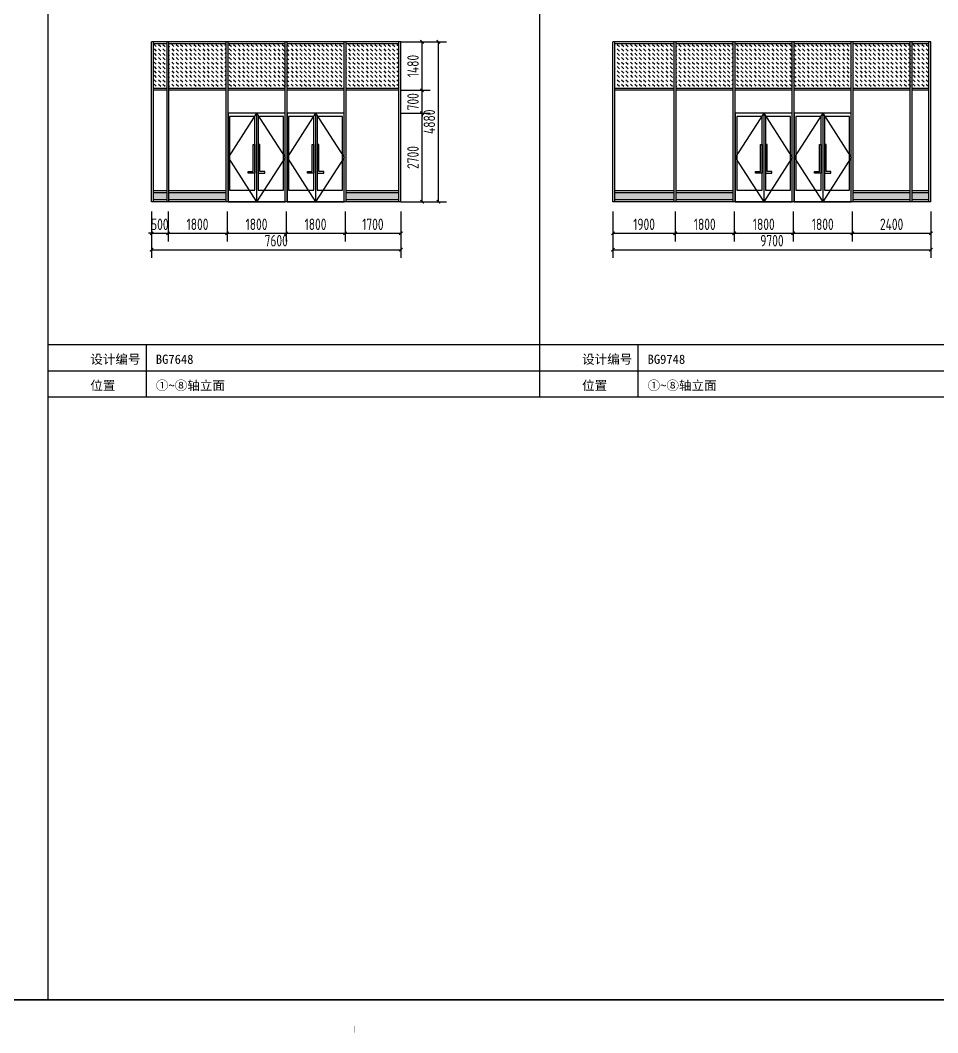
# Model space of a CAD drawing. Extents: x -280168 to 205214, y -148835 to -64913.
# Drawn here: x -248301 to -220313, y -148835 to -117937 of the extents above; entities that cross this region are included whole.
import ezdxf

# ---------------------------------------------------------------- set-up
doc = ezdxf.new("R2010")
doc.units = 0
doc.header["$LTSCALE"] = 1000
doc.header["$MEASUREMENT"] = 0
doc.linetypes.add('ACAD_ISO05W100', pattern=[34, 24, -3, 0.5, -3, 0.5, -3])
for name, color, linetype in [('01-标注_尺寸', 124, 'Continuous'), ('02-TEXT_标注', 130, 'Continuous'), ('05-填充_156', 156, 'Continuous'), ('05-填充_18', 18, 'Continuous'), ('A-0-图名图例', 2, 'Continuous'), ('A-C_玻璃幕墙', 140, 'Continuous'), ('A-C_门', 150, 'Continuous')]:
    doc.layers.add(name, color=color, linetype=linetype)
doc.styles.add('_TCH_AXIS', font='STXIHEI_0.TTF', dxfattribs={"width": 0.75})
doc.styles.add('_TCH_DIM_T3', font='ros1.shx', dxfattribs={"width": 0.85, "bigfont": 'jd.shx'})
doc.dimstyles.new('_TCH_ARCH&&100', dxfattribs={"dimtxt": 350, "dimasz": 100, "dimexe": 250, "dimexo": 300, "dimgap": 100, "dimtad": 1, "dimdec": 0, "dimzin": 0, "dimdsep": 46, "dimtxsty": '_TCH_DIM_T3', "dimblk": 'ARCHTICK', "dimcen": 0.09, "dimclrt": 7, "dimazin": 2, "dimtfac": 1, "dimtdec": 0, "dimtix": 1, "dimtmove": 2, "dimatfit": 3, "dimfxl": 0, "dimtolj": 1, "dimtzin": 0, "dimarcsym": 0})

# ---------------------------------------------------------------- blocks, each defined once
blk = doc.blocks.new('图框-A1')
for points, const_width in [([(0, 0), (841, 0), (841, 594), (0, 594)], 0.05), ([(766, 584), (25, 584), (25, 10), (766, 10)], 0.5)]:
    blk.add_lwpolyline(points, close=True, dxfattribs=dict(const_width=const_width))
at = {"const_width": 0.05}
blk.add_lwpolyline([(420.5, 0), (420.5, 2)], dxfattribs=at)
blk = doc.blocks.new('mmmm2')
for points in [[(-1740, 0), (0, 0), (0, 2700), (-1740, 2700)], [(-920, 350), (-920, 2600), (-1690, 2600), (-1690, 350)], [(-820, 350), (-50, 350), (-50, 2600), (-820, 2600)], [(-920, 875), (-1120, 875), (-1120, 925), (-970, 925), (-970, 1750), (-920, 1750)], [(-820, 875), (-620, 875), (-620, 925), (-770, 925), (-770, 1750), (-820, 1750)]]:
    blk.add_lwpolyline(points, close=True)
for points in [[(-870, 2700), (-1740, 1350), (-870, 0)], [(-870, 2700), (-870, 0)], [(-870, 2700), (0, 1350), (-870, 0)]]:
    blk.add_lwpolyline(points)
blk = doc.blocks.new('X-门窗表说明参照')
at = {"layer": 'Defpoints', "color": 165}
blk.add_lwpolyline([(0, 57400), (30200, 57400), (30200, 0), (0, 0)], close=True, dxfattribs=at)
blk = doc.blocks.new('X-门窗表说明-70')
blk.add_blockref('X-门窗表说明参照', (0, 0))
blk = doc.blocks.new('_ArchTick')
at = {"color": 0, "linetype": 'ByBlock', "const_width": 0.4}
blk.add_lwpolyline([(-0.5, -0.5), (0.5, 0.5)], dxfattribs=at)
blk = doc.blocks.new('*D1368')
at = {"layer": '01-标注_尺寸', "color": 0, "lineweight": -2, "transparency": 16777216}
for p, q in [((-238394, -123773), (-238394, -124689)), ((-236694, -123773), (-236694, -124689)), ((-238394, -124439), (-236694, -124439))]:
    blk.add_line(p, q, dxfattribs=at)
at = {"layer": 'Defpoints', "color": 0, "transparency": 16777216}
for p in [(-238394, -123473), (-236694, -123473), (-236694, -124439)]:
    blk.add_point(p, dxfattribs=at)
at = {"layer": '01-标注_尺寸', "color": 0, "lineweight": -2, "transparency": 16777216, "xscale": 100, "yscale": 100, "zscale": 100, "rotation": 180}
blk.add_blockref('_ArchTick', (-238394, -124439), dxfattribs=at)
at = {"layer": '01-标注_尺寸', "color": 0, "lineweight": -2, "transparency": 16777216, "xscale": 100, "yscale": 100, "zscale": 100}
blk.add_blockref('_ArchTick', (-236694, -124439), dxfattribs=at)
at = {"layer": '01-标注_尺寸', "color": 7, "transparency": 16777216, "insert": (-237544, -124164), "char_height": 350, "attachment_point": 5, "style": '_TCH_DIM_T3'}
blk.add_mtext('\\A1;1700', dxfattribs=at)
blk = doc.blocks.new('*D1369')
at = {"layer": '01-标注_尺寸', "color": 0, "lineweight": -2, "transparency": 16777216}
for p, q in [((-240194, -123773), (-240194, -124689)), ((-238394, -123773), (-238394, -124689)), ((-240194, -124439), (-238394, -124439))]:
    blk.add_line(p, q, dxfattribs=at)
at = {"layer": 'Defpoints', "color": 0, "transparency": 16777216}
for p in [(-240194, -123473), (-238394, -123473), (-238394, -124439)]:
    blk.add_point(p, dxfattribs=at)
at = {"layer": '01-标注_尺寸', "color": 0, "lineweight": -2, "transparency": 16777216, "xscale": 100, "yscale": 100, "zscale": 100, "rotation": 180}
blk.add_blockref('_ArchTick', (-240194, -124439), dxfattribs=at)
at = {"layer": '01-标注_尺寸', "color": 0, "lineweight": -2, "transparency": 16777216, "xscale": 100, "yscale": 100, "zscale": 100}
blk.add_blockref('_ArchTick', (-238394, -124439), dxfattribs=at)
at = {"layer": '01-标注_尺寸', "color": 7, "transparency": 16777216, "insert": (-239294, -124164), "char_height": 350, "attachment_point": 5, "style": '_TCH_DIM_T3'}
blk.add_mtext('\\A1;1800', dxfattribs=at)
blk = doc.blocks.new('*D1370')
at = {"layer": '01-标注_尺寸', "color": 0, "lineweight": -2, "transparency": 16777216}
for p, q in [((-241994, -123773), (-241994, -124689)), ((-240194, -123773), (-240194, -124689)), ((-241994, -124439), (-240194, -124439))]:
    blk.add_line(p, q, dxfattribs=at)
at = {"layer": 'Defpoints', "color": 0, "transparency": 16777216}
for p in [(-241994, -123473), (-240194, -123473), (-240194, -124439)]:
    blk.add_point(p, dxfattribs=at)
at = {"layer": '01-标注_尺寸', "color": 0, "lineweight": -2, "transparency": 16777216, "xscale": 100, "yscale": 100, "zscale": 100, "rotation": 180}
blk.add_blockref('_ArchTick', (-241994, -124439), dxfattribs=at)
at = {"layer": '01-标注_尺寸', "color": 0, "lineweight": -2, "transparency": 16777216, "xscale": 100, "yscale": 100, "zscale": 100}
blk.add_blockref('_ArchTick', (-240194, -124439), dxfattribs=at)
at = {"layer": '01-标注_尺寸', "color": 7, "transparency": 16777216, "insert": (-241094, -124164), "char_height": 350, "attachment_point": 5, "style": '_TCH_DIM_T3'}
blk.add_mtext('\\A1;1800', dxfattribs=at)
blk = doc.blocks.new('*D1371')
at = {"layer": '01-标注_尺寸', "color": 0, "lineweight": -2, "transparency": 16777216}
for p, q in [((-243794, -123773), (-243794, -124689)), ((-241994, -123773), (-241994, -124689)), ((-243794, -124439), (-241994, -124439))]:
    blk.add_line(p, q, dxfattribs=at)
at = {"layer": 'Defpoints', "color": 0, "transparency": 16777216}
for p in [(-243794, -123473), (-241994, -123473), (-241994, -124439)]:
    blk.add_point(p, dxfattribs=at)
at = {"layer": '01-标注_尺寸', "color": 0, "lineweight": -2, "transparency": 16777216, "xscale": 100, "yscale": 100, "zscale": 100, "rotation": 180}
blk.add_blockref('_ArchTick', (-243794, -124439), dxfattribs=at)
at = {"layer": '01-标注_尺寸', "color": 0, "lineweight": -2, "transparency": 16777216, "xscale": 100, "yscale": 100, "zscale": 100}
blk.add_blockref('_ArchTick', (-241994, -124439), dxfattribs=at)
at = {"layer": '01-标注_尺寸', "color": 7, "transparency": 16777216, "insert": (-242894, -124164), "char_height": 350, "attachment_point": 5, "style": '_TCH_DIM_T3'}
blk.add_mtext('\\A1;1800', dxfattribs=at)
blk = doc.blocks.new('*D1372')
at = {"layer": '01-标注_尺寸', "color": 0, "lineweight": -2, "transparency": 16777216}
for p, q in [((-244294, -123773), (-244294, -124689)), ((-243794, -123773), (-243794, -124689)), ((-244294, -124439), (-244394, -124439)), ((-244294, -124439), (-243794, -124439)), ((-243794, -124439), (-243694, -124439))]:
    blk.add_line(p, q, dxfattribs=at)
at = {"layer": 'Defpoints', "color": 0, "transparency": 16777216}
for p in [(-244294, -123473), (-243794, -123473), (-243794, -124439)]:
    blk.add_point(p, dxfattribs=at)
at = {"layer": '01-标注_尺寸', "color": 0, "lineweight": -2, "transparency": 16777216, "xscale": 100, "yscale": 100, "zscale": 100}
blk.add_blockref('_ArchTick', (-244294, -124439), dxfattribs=at)
at = {"layer": '01-标注_尺寸', "color": 0, "lineweight": -2, "transparency": 16777216, "xscale": 100, "yscale": 100, "zscale": 100, "rotation": 180}
blk.add_blockref('_ArchTick', (-243794, -124439), dxfattribs=at)
at = {"layer": '01-标注_尺寸', "color": 7, "transparency": 16777216, "insert": (-244044, -124164), "char_height": 350, "attachment_point": 5, "style": '_TCH_DIM_T3'}
blk.add_mtext('\\A1;500', dxfattribs=at)
blk = doc.blocks.new('*D1373')
at = {"layer": '01-标注_尺寸', "color": 0, "lineweight": -2, "transparency": 16777216}
for p, q in [((-236694, -120775), (-235796, -120775)), ((-236046, -123475), (-236046, -120775)), ((-236694, -123475), (-235796, -123475))]:
    blk.add_line(p, q, dxfattribs=at)
at = {"layer": 'Defpoints', "color": 0, "transparency": 16777216}
for p in [(-236994, -120775), (-236046, -120775), (-236994, -123475)]:
    blk.add_point(p, dxfattribs=at)
at = {"layer": '01-标注_尺寸', "color": 0, "lineweight": -2, "transparency": 16777216, "xscale": 100, "yscale": 100, "zscale": 100}
for p, rotation in [((-236046, -120775), 90), ((-236046, -123475), 270)]:
    blk.add_blockref('_ArchTick', p, dxfattribs=dict(at, rotation=rotation))
at = {"layer": '01-标注_尺寸', "color": 7, "transparency": 16777216, "insert": (-236321, -122125), "char_height": 350, "attachment_point": 5, "rotation": 90, "style": '_TCH_DIM_T3'}
blk.add_mtext('\\A1;2700', dxfattribs=at)
blk = doc.blocks.new('*D1374')
at = {"layer": '01-标注_尺寸', "color": 0, "lineweight": -2, "transparency": 16777216}
for p, q in [((-236694, -120075), (-235796, -120075)), ((-236046, -120075), (-236046, -119975)), ((-236046, -120775), (-236046, -120075)), ((-236694, -120775), (-235796, -120775)), ((-236046, -120775), (-236046, -120875))]:
    blk.add_line(p, q, dxfattribs=at)
at = {"layer": 'Defpoints', "color": 0, "transparency": 16777216}
for p in [(-236994, -120075), (-236046, -120075), (-236994, -120775)]:
    blk.add_point(p, dxfattribs=at)
at = {"layer": '01-标注_尺寸', "color": 0, "lineweight": -2, "transparency": 16777216, "xscale": 100, "yscale": 100, "zscale": 100}
for p, rotation in [((-236046, -120075), 270), ((-236046, -120775), 90)]:
    blk.add_blockref('_ArchTick', p, dxfattribs=dict(at, rotation=rotation))
at = {"layer": '01-标注_尺寸', "color": 7, "transparency": 16777216, "insert": (-236321, -120425), "char_height": 350, "attachment_point": 5, "rotation": 90, "style": '_TCH_DIM_T3'}
blk.add_mtext('\\A1;700', dxfattribs=at)
blk = doc.blocks.new('*D1375')
at = {"layer": '01-标注_尺寸', "color": 0, "lineweight": -2, "transparency": 16777216}
for p, q in [((-236694, -118595), (-235796, -118595)), ((-236046, -120075), (-236046, -118595)), ((-236694, -120075), (-235796, -120075))]:
    blk.add_line(p, q, dxfattribs=at)
at = {"layer": 'Defpoints', "color": 0, "transparency": 16777216}
for p in [(-236994, -118595), (-236046, -118595), (-236994, -120075)]:
    blk.add_point(p, dxfattribs=at)
at = {"layer": '01-标注_尺寸', "color": 0, "lineweight": -2, "transparency": 16777216, "xscale": 100, "yscale": 100, "zscale": 100}
for p, rotation in [((-236046, -118595), 90), ((-236046, -120075), 270)]:
    blk.add_blockref('_ArchTick', p, dxfattribs=dict(at, rotation=rotation))
at = {"layer": '01-标注_尺寸', "color": 7, "transparency": 16777216, "insert": (-236321, -119335), "char_height": 350, "attachment_point": 5, "rotation": 90, "style": '_TCH_DIM_T3'}
blk.add_mtext('\\A1;1480', dxfattribs=at)
blk = doc.blocks.new('*D1376')
at = {"layer": '01-标注_尺寸', "color": 0, "lineweight": -2, "transparency": 16777216}
for p, q in [((-236149, -118595), (-235296, -118595)), ((-235546, -123475), (-235546, -118595)), ((-236149, -123475), (-235296, -123475))]:
    blk.add_line(p, q, dxfattribs=at)
at = {"layer": 'Defpoints', "color": 0, "transparency": 16777216}
for p in [(-236449, -118595), (-235546, -118595), (-236449, -123475)]:
    blk.add_point(p, dxfattribs=at)
at = {"layer": '01-标注_尺寸', "color": 0, "lineweight": -2, "transparency": 16777216, "xscale": 100, "yscale": 100, "zscale": 100}
for p, rotation in [((-235546, -118595), 90), ((-235546, -123475), 270)]:
    blk.add_blockref('_ArchTick', p, dxfattribs=dict(at, rotation=rotation))
at = {"layer": '01-标注_尺寸', "color": 7, "transparency": 16777216, "insert": (-235821, -121035), "char_height": 350, "attachment_point": 5, "rotation": 90, "style": '_TCH_DIM_T3'}
blk.add_mtext('\\A1;4880', dxfattribs=at)
blk = doc.blocks.new('*D1377')
at = {"layer": '01-标注_尺寸', "color": 0, "lineweight": -2, "transparency": 16777216}
for p, q in [((-244294, -124273), (-244294, -125189)), ((-236694, -124273), (-236694, -125189)), ((-244294, -124939), (-236694, -124939))]:
    blk.add_line(p, q, dxfattribs=at)
at = {"layer": 'Defpoints', "color": 0, "transparency": 16777216}
for p in [(-244294, -123973), (-236694, -123973), (-236694, -124939)]:
    blk.add_point(p, dxfattribs=at)
at = {"layer": '01-标注_尺寸', "color": 0, "lineweight": -2, "transparency": 16777216, "xscale": 100, "yscale": 100, "zscale": 100, "rotation": 180}
blk.add_blockref('_ArchTick', (-244294, -124939), dxfattribs=at)
at = {"layer": '01-标注_尺寸', "color": 0, "lineweight": -2, "transparency": 16777216, "xscale": 100, "yscale": 100, "zscale": 100}
blk.add_blockref('_ArchTick', (-236694, -124939), dxfattribs=at)
at = {"layer": '01-标注_尺寸', "color": 7, "transparency": 16777216, "insert": (-240494, -124664), "char_height": 350, "attachment_point": 5, "style": '_TCH_DIM_T3'}
blk.add_mtext('\\A1;7600', dxfattribs=at)
blk = doc.blocks.new('*D1378')
at = {"layer": '01-标注_尺寸', "color": 0, "lineweight": -2, "transparency": 16777216}
for p, q in [((-222921, -123773), (-222921, -124689)), ((-220521, -123773), (-220521, -124689)), ((-222921, -124439), (-220521, -124439))]:
    blk.add_line(p, q, dxfattribs=at)
at = {"layer": 'Defpoints', "color": 0, "transparency": 16777216}
for p in [(-222921, -123473), (-220521, -123473), (-220521, -124439)]:
    blk.add_point(p, dxfattribs=at)
at = {"layer": '01-标注_尺寸', "color": 0, "lineweight": -2, "transparency": 16777216, "xscale": 100, "yscale": 100, "zscale": 100, "rotation": 180}
blk.add_blockref('_ArchTick', (-222921, -124439), dxfattribs=at)
at = {"layer": '01-标注_尺寸', "color": 0, "lineweight": -2, "transparency": 16777216, "xscale": 100, "yscale": 100, "zscale": 100}
blk.add_blockref('_ArchTick', (-220521, -124439), dxfattribs=at)
at = {"layer": '01-标注_尺寸', "color": 7, "transparency": 16777216, "insert": (-221721, -124164), "char_height": 350, "attachment_point": 5, "style": '_TCH_DIM_T3'}
blk.add_mtext('\\A1;2400', dxfattribs=at)
blk = doc.blocks.new('*D1379')
at = {"layer": '01-标注_尺寸', "color": 0, "lineweight": -2, "transparency": 16777216}
for p, q in [((-224721, -123773), (-224721, -124689)), ((-222921, -123773), (-222921, -124689)), ((-224721, -124439), (-222921, -124439))]:
    blk.add_line(p, q, dxfattribs=at)
at = {"layer": 'Defpoints', "color": 0, "transparency": 16777216}
for p in [(-224721, -123473), (-222921, -123473), (-222921, -124439)]:
    blk.add_point(p, dxfattribs=at)
at = {"layer": '01-标注_尺寸', "color": 0, "lineweight": -2, "transparency": 16777216, "xscale": 100, "yscale": 100, "zscale": 100, "rotation": 180}
blk.add_blockref('_ArchTick', (-224721, -124439), dxfattribs=at)
at = {"layer": '01-标注_尺寸', "color": 0, "lineweight": -2, "transparency": 16777216, "xscale": 100, "yscale": 100, "zscale": 100}
blk.add_blockref('_ArchTick', (-222921, -124439), dxfattribs=at)
at = {"layer": '01-标注_尺寸', "color": 7, "transparency": 16777216, "insert": (-223821, -124164), "char_height": 350, "attachment_point": 5, "style": '_TCH_DIM_T3'}
blk.add_mtext('\\A1;1800', dxfattribs=at)
blk = doc.blocks.new('*D1380')
at = {"layer": '01-标注_尺寸', "color": 0, "lineweight": -2, "transparency": 16777216}
for p, q in [((-226521, -123773), (-226521, -124689)), ((-224721, -123773), (-224721, -124689)), ((-226521, -124439), (-224721, -124439))]:
    blk.add_line(p, q, dxfattribs=at)
at = {"layer": 'Defpoints', "color": 0, "transparency": 16777216}
for p in [(-226521, -123473), (-224721, -123473), (-224721, -124439)]:
    blk.add_point(p, dxfattribs=at)
at = {"layer": '01-标注_尺寸', "color": 0, "lineweight": -2, "transparency": 16777216, "xscale": 100, "yscale": 100, "zscale": 100, "rotation": 180}
blk.add_blockref('_ArchTick', (-226521, -124439), dxfattribs=at)
at = {"layer": '01-标注_尺寸', "color": 0, "lineweight": -2, "transparency": 16777216, "xscale": 100, "yscale": 100, "zscale": 100}
blk.add_blockref('_ArchTick', (-224721, -124439), dxfattribs=at)
at = {"layer": '01-标注_尺寸', "color": 7, "transparency": 16777216, "insert": (-225621, -124164), "char_height": 350, "attachment_point": 5, "style": '_TCH_DIM_T3'}
blk.add_mtext('\\A1;1800', dxfattribs=at)
blk = doc.blocks.new('*D1381')
at = {"layer": '01-标注_尺寸', "color": 0, "lineweight": -2, "transparency": 16777216}
for p, q in [((-228321, -123773), (-228321, -124689)), ((-226521, -123773), (-226521, -124689)), ((-228321, -124439), (-226521, -124439))]:
    blk.add_line(p, q, dxfattribs=at)
at = {"layer": 'Defpoints', "color": 0, "transparency": 16777216}
for p in [(-228321, -123473), (-226521, -123473), (-226521, -124439)]:
    blk.add_point(p, dxfattribs=at)
at = {"layer": '01-标注_尺寸', "color": 0, "lineweight": -2, "transparency": 16777216, "xscale": 100, "yscale": 100, "zscale": 100, "rotation": 180}
blk.add_blockref('_ArchTick', (-228321, -124439), dxfattribs=at)
at = {"layer": '01-标注_尺寸', "color": 0, "lineweight": -2, "transparency": 16777216, "xscale": 100, "yscale": 100, "zscale": 100}
blk.add_blockref('_ArchTick', (-226521, -124439), dxfattribs=at)
at = {"layer": '01-标注_尺寸', "color": 7, "transparency": 16777216, "insert": (-227421, -124164), "char_height": 350, "attachment_point": 5, "style": '_TCH_DIM_T3'}
blk.add_mtext('\\A1;1800', dxfattribs=at)
blk = doc.blocks.new('*D1382')
at = {"layer": '01-标注_尺寸', "color": 0, "lineweight": -2, "transparency": 16777216}
for p, q in [((-230221, -123773), (-230221, -124689)), ((-228321, -123773), (-228321, -124689)), ((-230221, -124439), (-228321, -124439))]:
    blk.add_line(p, q, dxfattribs=at)
at = {"layer": 'Defpoints', "color": 0, "transparency": 16777216}
for p in [(-230221, -123473), (-228321, -123473), (-228321, -124439)]:
    blk.add_point(p, dxfattribs=at)
at = {"layer": '01-标注_尺寸', "color": 0, "lineweight": -2, "transparency": 16777216, "xscale": 100, "yscale": 100, "zscale": 100, "rotation": 180}
blk.add_blockref('_ArchTick', (-230221, -124439), dxfattribs=at)
at = {"layer": '01-标注_尺寸', "color": 0, "lineweight": -2, "transparency": 16777216, "xscale": 100, "yscale": 100, "zscale": 100}
blk.add_blockref('_ArchTick', (-228321, -124439), dxfattribs=at)
at = {"layer": '01-标注_尺寸', "color": 7, "transparency": 16777216, "insert": (-229271, -124164), "char_height": 350, "attachment_point": 5, "style": '_TCH_DIM_T3'}
blk.add_mtext('\\A1;1900', dxfattribs=at)
blk = doc.blocks.new('*D1387')
at = {"layer": '01-标注_尺寸', "color": 0, "lineweight": -2, "transparency": 16777216}
for p, q in [((-230221, -124273), (-230221, -125189)), ((-220521, -124273), (-220521, -125189)), ((-230221, -124939), (-220521, -124939))]:
    blk.add_line(p, q, dxfattribs=at)
at = {"layer": 'Defpoints', "color": 0, "transparency": 16777216}
for p in [(-230221, -123973), (-220521, -123973), (-220521, -124939)]:
    blk.add_point(p, dxfattribs=at)
at = {"layer": '01-标注_尺寸', "color": 0, "lineweight": -2, "transparency": 16777216, "xscale": 100, "yscale": 100, "zscale": 100, "rotation": 180}
blk.add_blockref('_ArchTick', (-230221, -124939), dxfattribs=at)
at = {"layer": '01-标注_尺寸', "color": 0, "lineweight": -2, "transparency": 16777216, "xscale": 100, "yscale": 100, "zscale": 100}
blk.add_blockref('_ArchTick', (-220521, -124939), dxfattribs=at)
at = {"layer": '01-标注_尺寸', "color": 7, "transparency": 16777216, "insert": (-225371, -124664), "char_height": 350, "attachment_point": 5, "style": '_TCH_DIM_T3'}
blk.add_mtext('\\A1;9700', dxfattribs=at)

msp = doc.modelspace()

# ---------------------------------------------------------------- hatches: boundary and pattern name
at = {"layer": '05-填充_156'}
h = msp.add_hatch(dxfattribs=at)
h.set_pattern_fill('DASH', color=256, scale=100, angle=315)
h.set_pattern_definition([(315, (0, 0), (134.703842, -3e-14), [95.25, -95.25])])
h.paths.add_polyline_path([(-238363.9, -120015.4), (-236753.9, -120015.4), (-236753.9, -118655.4), (-238363.9, -118655.4)])
h.paths.add_polyline_path([(-240163.9, -120015.4), (-238423.9, -120015.4), (-238423.9, -118655.4), (-240163.9, -118655.4)])
h.paths.add_polyline_path([(-241963.9, -120015.4), (-240223.9, -120015.4), (-240223.9, -118655.4), (-241963.9, -118655.4)])
h.paths.add_polyline_path([(-243763.9, -120015.4), (-242023.9, -120015.4), (-242023.9, -118655.4), (-243763.9, -118655.4)])
h.paths.add_polyline_path([(-244233.9, -120015.4), (-243823.9, -120015.4), (-243823.9, -118655.4), (-244233.9, -118655.4)])
h = msp.add_hatch(dxfattribs=at)
h.set_pattern_fill('DASH', color=256, scale=100, angle=315)
h.set_pattern_definition([(315, (15472.4, -3e-11), (134.703842, -3e-14), [95.25, -95.25])])
h.paths.add_polyline_path([(-222891.5, -120015.4), (-220581.5, -120015.4), (-220581.5, -118655.4), (-222891.5, -118655.4)])
h.paths.add_polyline_path([(-224691.5, -120015.4), (-222951.5, -120015.4), (-222951.5, -118655.4), (-224691.5, -118655.4)])
h.paths.add_polyline_path([(-226491.5, -120015.4), (-224751.5, -120015.4), (-224751.5, -118655.4), (-226491.5, -118655.4)])
h.paths.add_polyline_path([(-228291.5, -120015.4), (-226551.5, -120015.4), (-226551.5, -118655.4), (-228291.5, -118655.4)])
h.paths.add_polyline_path([(-230161.5, -120015.4), (-228351.5, -120015.4), (-228351.5, -118655.4), (-230161.5, -118655.4)])
at = {"layer": '05-填充_18'}
h = msp.add_hatch(color=256, dxfattribs=at)
h.dxf.hatch_style = 1
h.paths.add_polyline_path([(-238363.9, -123205.4), (-236753.9, -123205.4), (-236753.9, -123415.4), (-238363.9, -123415.4)])
h.paths.add_polyline_path([(-243763.9, -123205.4), (-242023.9, -123205.4), (-242023.9, -123415.4), (-243763.9, -123415.4)])
h.paths.add_polyline_path([(-244233.9, -123205.4), (-243823.9, -123205.4), (-243823.9, -123415.4), (-244233.9, -123415.4)])
h = msp.add_hatch(color=256, dxfattribs=at)
h.dxf.hatch_style = 1
h.paths.add_polyline_path([(-221151.5, -123205.4), (-222891.5, -123205.4), (-222891.5, -123415.4), (-221151.5, -123415.4)])
h.paths.add_polyline_path([(-220581.5, -123205.4), (-221091.5, -123205.4), (-221091.5, -123415.4), (-220581.5, -123415.4)])
h.paths.add_polyline_path([(-226551.5, -123205.4), (-228291.5, -123205.4), (-228291.5, -123415.4), (-226551.5, -123415.4)])
h.paths.add_polyline_path([(-228351.5, -123205.4), (-230161.5, -123205.4), (-230161.5, -123415.4), (-228351.5, -123415.4)])

# ---------------------------------------------------------------- linework, layer by layer
at = {"layer": '02-TEXT_标注', "linetype": 'ACAD_ISO05W100'}
for p, q in [((-244465.1, -127832.1), (-244465.1, -129432.1)), ((-229465.1, -127832.1), (-229465.1, -129432.1))]:
    msp.add_line(p, q, dxfattribs=at)
at = {"layer": 'A-0-图名图例'}
for p, q in [((-247465.1, -90432.1), (-247465.1, -147831.9)), ((-232465.1, -114432.1), (-232465.1, -129432.1)), ((-247465.1, -127832.1), (-203565.1, -127832.1)), ((-247465.1, -128632.1), (-203565.1, -128632.1)), ((-247465.1, -129432.1), (-203565.1, -129432.1))]:
    msp.add_line(p, q, dxfattribs=at)
at = {"layer": 'A-C_玻璃幕墙'}
for p, q in [((-244293.9, -123475.4), (-244293.9, -118595.4)), ((-236693.9, -118595.4), (-244293.9, -118595.4)), ((-244233.9, -123475.4), (-244233.9, -118595.4)), ((-243823.9, -123475.4), (-243823.9, -118595.4)), ((-243763.9, -123475.4), (-243763.9, -118595.4)), ((-242023.9, -123475.4), (-242023.9, -118595.4)), ((-241963.9, -123475.4), (-241963.9, -118595.4)), ((-240223.9, -123475.4), (-240223.9, -118595.4)), ((-240163.9, -123475.4), (-240163.9, -118595.4)), ((-238423.9, -123475.4), (-238423.9, -118595.4)), ((-238363.9, -123475.4), (-238363.9, -118595.4)), ((-236753.9, -123475.4), (-236753.9, -118595.4)), ((-236693.9, -123475.4), (-236693.9, -118595.4)), ((-230221.5, -123475.4), (-230221.5, -118595.4)), ((-220521.5, -118595.4), (-230221.5, -118595.4)), ((-230161.5, -123475.4), (-230161.5, -118595.4)), ((-228351.5, -123475.4), (-228351.5, -118595.4)), ((-228291.5, -123475.4), (-228291.5, -118595.4)), ((-226551.5, -123475.4), (-226551.5, -118595.4)), ((-226491.5, -123475.4), (-226491.5, -118595.4)), ((-224751.5, -123475.4), (-224751.5, -118595.4)), ((-224691.5, -123475.4), (-224691.5, -118595.4)), ((-222951.5, -123475.4), (-222951.5, -118595.4)), ((-222891.5, -123475.4), (-222891.5, -118595.4)), ((-221151.5, -123475.4), (-221151.5, -118595.4)), ((-221091.5, -123475.4), (-221091.5, -118595.4)), ((-220581.5, -123475.4), (-220581.5, -118595.4)), ((-220521.5, -123475.4), (-220521.5, -118595.4)), ((-243823.9, -118655.4), (-244233.9, -118655.4)), ((-242023.9, -118655.4), (-243763.9, -118655.4)), ((-240223.9, -118655.4), (-241963.9, -118655.4)), ((-238423.9, -118655.4), (-240163.9, -118655.4)), ((-236753.9, -118655.4), (-238363.9, -118655.4)), ((-228351.5, -118655.4), (-230161.5, -118655.4)), ((-226551.5, -118655.4), (-228291.5, -118655.4)), ((-224751.5, -118655.4), (-226491.5, -118655.4)), ((-222951.5, -118655.4), (-224691.5, -118655.4)), ((-221151.5, -118655.4), (-222891.5, -118655.4)), ((-220581.5, -118655.4), (-221091.5, -118655.4)), ((-243823.9, -120015.4), (-244233.9, -120015.4)), ((-243823.9, -120075.4), (-244233.9, -120075.4)), ((-242023.9, -120015.4), (-243763.9, -120015.4)), ((-242023.9, -120075.4), (-243763.9, -120075.4)), ((-240223.9, -120015.4), (-241963.9, -120015.4)), ((-240223.9, -120075.4), (-241963.9, -120075.4)), ((-238423.9, -120015.4), (-240163.9, -120015.4)), ((-238423.9, -120075.4), (-240163.9, -120075.4)), ((-236753.9, -120015.4), (-238363.9, -120015.4)), ((-236753.9, -120075.4), (-238363.9, -120075.4)), ((-228351.5, -120015.4), (-230161.5, -120015.4)), ((-228351.5, -120075.4), (-230161.5, -120075.4)), ((-226551.5, -120015.4), (-228291.5, -120015.4)), ((-226551.5, -120075.4), (-228291.5, -120075.4)), ((-224751.5, -120015.4), (-226491.5, -120015.4)), ((-224751.5, -120075.4), (-226491.5, -120075.4)), ((-222951.5, -120015.4), (-224691.5, -120015.4)), ((-222951.5, -120075.4), (-224691.5, -120075.4)), ((-221151.5, -120015.4), (-222891.5, -120015.4)), ((-221151.5, -120075.4), (-222891.5, -120075.4)), ((-220581.5, -120015.4), (-221091.5, -120015.4)), ((-220581.5, -120075.4), (-221091.5, -120075.4)), ((-243823.9, -123145.4), (-244233.9, -123145.4)), ((-243823.9, -123205.4), (-244233.9, -123205.4)), ((-242023.9, -123145.4), (-243763.9, -123145.4)), ((-242023.9, -123205.4), (-243763.9, -123205.4)), ((-236753.9, -123145.4), (-238363.9, -123145.4)), ((-236753.9, -123205.4), (-238363.9, -123205.4)), ((-228351.5, -123145.4), (-230161.5, -123145.4)), ((-228351.5, -123205.4), (-230161.5, -123205.4)), ((-226551.5, -123145.4), (-228291.5, -123145.4)), ((-226551.5, -123205.4), (-228291.5, -123205.4)), ((-221151.5, -123145.4), (-222891.5, -123145.4)), ((-221151.5, -123205.4), (-222891.5, -123205.4)), ((-220581.5, -123145.4), (-221091.5, -123145.4)), ((-220581.5, -123205.4), (-221091.5, -123205.4)), ((-236693.9, -123475.4), (-244293.9, -123475.4)), ((-243823.9, -123415.4), (-244233.9, -123415.4)), ((-242023.9, -123415.4), (-243763.9, -123415.4)), ((-236753.9, -123415.4), (-238363.9, -123415.4)), ((-220521.5, -123475.4), (-230221.5, -123475.4)), ((-228351.5, -123415.4), (-230161.5, -123415.4)), ((-226551.5, -123415.4), (-228291.5, -123415.4)), ((-221151.5, -123415.4), (-222891.5, -123415.4)), ((-220581.5, -123415.4), (-221091.5, -123415.4))]:
    msp.add_line(p, q, dxfattribs=at)

# ---------------------------------------------------------------- block references
at = {"xscale": 100, "yscale": 100, "zscale": 100}
msp.add_blockref('图框-A1', (-280165.1, -148832.1), dxfattribs=at)
msp.add_blockref('X-门窗表说明-70', (-277665.1, -147831.9))
at = {"layer": 'A-C_门'}
for p in [(-240223.9, -123475.4), (-238423.9, -123475.4), (-224751.5, -123475.4), (-222951.5, -123475.4)]:
    msp.add_blockref('mmmm2', p, dxfattribs=at)

# ---------------------------------------------------------------- texts
at = {"layer": '02-TEXT_标注', "linetype": 'ACAD_ISO05W100', "style": '_TCH_AXIS'}
for s, p in [('设计编号', (-246165.1, -128422.1)), ('BG7648', (-244165.1, -128422.1)), ('设计编号', (-231165.1, -128422.1)), ('BG9748', (-229165.1, -128422.1)), ('位置', (-246165.1, -129222.1)), ('①~⑧轴立面', (-244165.1, -129222.1)), ('位置', (-231165.1, -129222.1)), ('①~⑧轴立面', (-229165.1, -129222.1))]:
    msp.add_text(s, height=281.25, dxfattribs=at).set_placement(p)

# ---------------------------------------------------------------- dimensions: what is measured, and where the dimension line sits
at = {"layer": '01-标注_尺寸'}
for p1, p2, distance, picture, middle in [((-236993.9, -120075.4), (-236993.9, -118595.4), -948.1, '*D1375', (-236320.8, -119335.4)), ((-236448.8, -123475.4), (-236448.8, -118595.4), -903, '*D1376', (-235820.8, -121035.4)), ((-236993.9, -120775.4), (-236993.9, -120075.4), -948.1, '*D1374', (-236320.8, -120425.4)), ((-236993.9, -123475.4), (-236993.9, -120775.4), -948.1, '*D1373', (-236320.8, -122125.4)), ((-244293.9, -123473.2), (-243793.9, -123473.2), -966.2, '*D1372', (-244043.9, -124164.3)), ((-243793.9, -123473.2), (-241993.9, -123473.2), -966.2, '*D1371', (-242893.9, -124164.3)), ((-241993.9, -123473.2), (-240193.9, -123473.2), -966.2, '*D1370', (-241093.9, -124164.3)), ((-240193.9, -123473.2), (-238393.9, -123473.2), -966.2, '*D1369', (-239293.9, -124164.3)), ((-238393.9, -123473.2), (-236693.9, -123473.2), -966.2, '*D1368', (-237543.9, -124164.3)), ((-230221.5, -123473.2), (-228321.5, -123473.2), -966.2, '*D1382', (-229271.5, -124164.3)), ((-228321.5, -123473.2), (-226521.5, -123473.2), -966.2, '*D1381', (-227421.5, -124164.3)), ((-226521.5, -123473.2), (-224721.5, -123473.2), -966.2, '*D1380', (-225621.5, -124164.3)), ((-224721.5, -123473.2), (-222921.5, -123473.2), -966.2, '*D1379', (-223821.5, -124164.3)), ((-222921.5, -123473.2), (-220521.5, -123473.2), -966.2, '*D1378', (-221721.5, -124164.3)), ((-244293.9, -123973.2), (-236693.9, -123973.2), -966.2, '*D1377', (-240493.9, -124664.3)), ((-230221.5, -123973.2), (-220521.5, -123973.2), -966.2, '*D1387', (-225371.5, -124664.3))]:
    dim = msp.add_aligned_dim(p1=p1, p2=p2, distance=distance, dimstyle='_TCH_ARCH&&100', dxfattribs=at)
    dim.commit()
    dim.dimension.update_dxf_attribs({"geometry": picture, "text_midpoint": middle})

doc.saveas('drawing.dxf')
